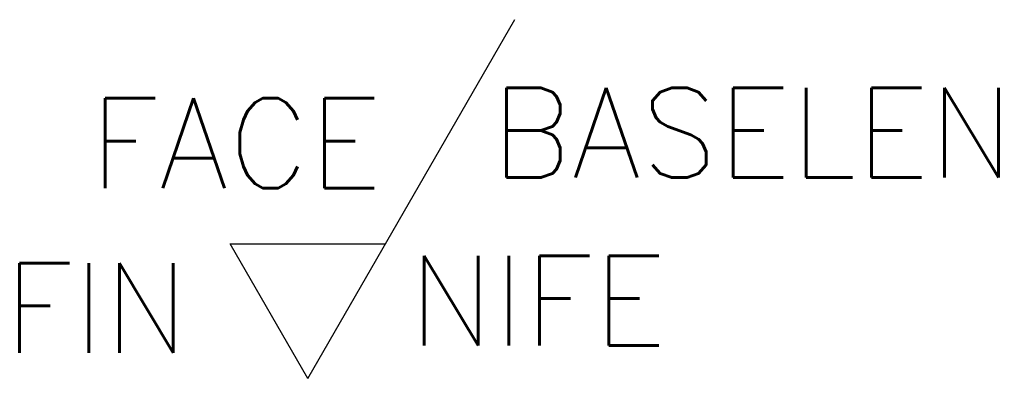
# Model space of a CAD drawing. Extents: x 276 to 297.8, y 197.2 to 205.2.
import ezdxf
from ezdxf.enums import TextEntityAlignment as Align

# ---------------------------------------------------------------- set-up
doc = ezdxf.new("R2010")
doc.units = 0
doc.header["$MEASUREMENT"] = 0
doc.layers.add('DIM', color=2, linetype='CONTINUOUS')
doc.styles.add('CHINA', font='romans.shx', dxfattribs={"bigfont": 'chineset.shx'})

msp = doc.modelspace()

# ---------------------------------------------------------------- linework, layer by layer
at = {"layer": 'DIM'}
for p, q in [((282.377, 197.207), (286.995, 205.207)), ((280.645, 200.207), (284.109, 200.207)), ((282.377, 197.207), (280.645, 200.207))]:
    msp.add_line(p, q, dxfattribs=at)

# ---------------------------------------------------------------- texts
at = {"layer": 'DIM', "style": 'CHINA'}
for tag, p in [('BASELEN', (286.465, 201.684)), ('NIFE', (284.634, 197.943))]:
    msp.add_attdef(tag, p, '', height=2, dxfattribs=at)
msp.add_attdef('FACE', text='', height=2, dxfattribs=at).set_placement((284.034, 200.852), align=Align.BOTTOM_RIGHT)
msp.add_attdef('FIN', text='', height=2, dxfattribs=at).set_placement((279.724, 197.776), align=Align.RIGHT)

doc.saveas('drawing.dxf')
